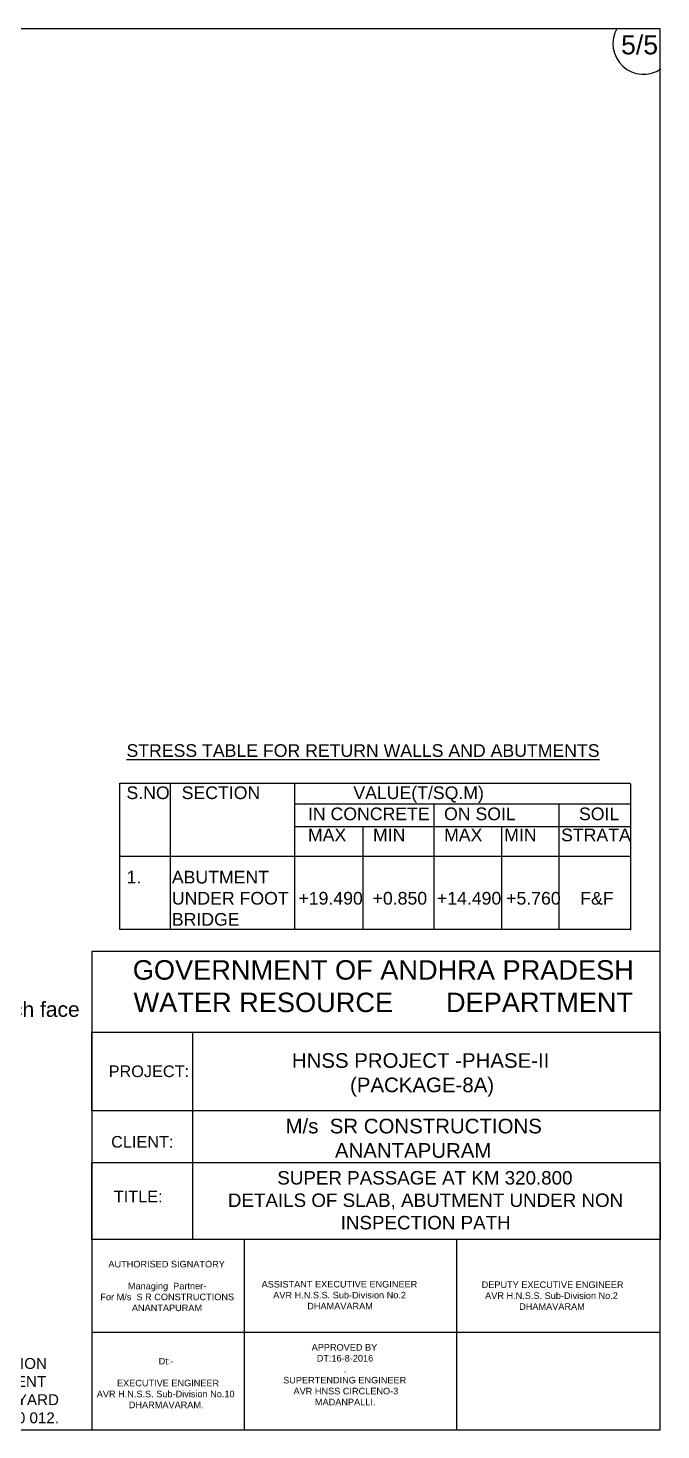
# Model space of a CAD drawing. Header units: millimetres. Extents: x 5124 to 6568637, y 2311 to 91879094.
# Drawn here: x 3891482 to 3899562, y 45936217 to 45954094 of the extents above; entities that cross this region are included whole.
import ezdxf

# ---------------------------------------------------------------- set-up
doc = ezdxf.new("R2010")
doc.units = ezdxf.units.MM
doc.header["$MEASUREMENT"] = 0
doc.layers.add('DRAWING', color=7, linetype='Continuous')
doc.layers.add('TEXT', color=7, linetype='Continuous')
doc.styles.get("Standard").update_dxf_attribs({"font": 'arial.ttf', "height": 140})

msp = doc.modelspace()

# ---------------------------------------------------------------- linework, layer by layer
at = {"layer": 'DRAWING', "linetype": 'Continuous'}
for p, q in [((3892655.6, 45944464.8), (3899173.5, 45944464.8)), ((3892655.6, 45942600.5), (3892655.6, 45944464.8)), ((3899173.5, 45944455.1), (3899173.5, 45942590.9)), ((3899173.5, 45942600.5), (3892655.6, 45942600.5))]:
    msp.add_line(p, q, dxfattribs=at)
msp.add_lwpolyline([(3899550, 45954083.5), (3875718.5, 45954083.5), (3875718.5, 45936217), (3899550, 45936217)], close=True, dxfattribs=at)
for points in [[(3893294.9, 45944464.8), (3893294.9, 45942600.5)], [(3894885.7, 45944464.8), (3894885.7, 45942600.5)], [(3894885.7, 45944201.4), (3899173.5, 45944201.4)], [(3896662.5, 45944201.4), (3896662.5, 45942600.5)], [(3898256, 45944201.4), (3898256, 45942600.5)], [(3894885.7, 45943913.9), (3899173.5, 45943913.9)], [(3895758, 45943913.9), (3895758, 45942600.5)], [(3897524.5, 45943913.9), (3897524.5, 45942600.5)], [(3892655.6, 45943532.6), (3899173.5, 45943532.6)]]:
    msp.add_lwpolyline(points, dxfattribs=at)
at = {"layer": 'DRAWING'}
msp.add_arc((3899338.7, 45953893.3), 389.7, 149.02429, 304.97615, dxfattribs=at)
at = {"layer": 'TEXT'}
for points in [[(3899550, 45942318.9), (3892295.1, 45942318.9), (3892295.1, 45936217), (3899550, 45936217)], [(3892295.1, 45941291), (3899550, 45941291), (3899550, 45940285.1), (3892295.1, 45940285.1)], [(3892295.1, 45939628.2), (3899550, 45939628.2), (3899550, 45938646.6), (3892295.1, 45938646.6)]]:
    msp.add_lwpolyline(points, close=True, dxfattribs=at)
for points in [[(3893583.4, 45941291), (3893583.4, 45938646.6)], [(3894241.2, 45938646.6), (3894241.2, 45936217)], [(3896953.4, 45938646.6), (3896953.4, 45936217)], [(3892295.1, 45937464.5), (3899550, 45937464.5)]]:
    msp.add_lwpolyline(points, dxfattribs=at)

# ---------------------------------------------------------------- texts
at = {"layer": 'DRAWING'}
msp.add_text('5/5', height=242.8, dxfattribs=at).set_placement((3899053.3, 45953757.9))
at = {"layer": 'TEXT', "linetype": 'Continuous', "attachment_point": 1}
for s, insert, char_height, width in [('{\\H1.1148x;\\LSTRESS TABLE FOR RETURN WALLS AND ABUTMENTS\\P\\P\\lS.NO^I  SECTION^I^I^IVALUE(T/SQ.M)\\P^I^I^I^IIN CONCRETE^ION SOIL^I         SOIL\\P^I^I^I^IMAX^I    MIN^IMAX^I   MIN     STRATA\\P\\P1.^IABUTMENT \\P^IUNDER FOOT  +19.490  +0.850  +14.490 +5.760^IF&F\\P^IBRIDGE}', (3892739.4, 45944961.3), 144.789, 7565.193), ('12{\\H1.0833x;mm Ø-7Nos. on each face}', (3888741.2, 45941676.8), 176.98, 3656.338)]:
    msp.add_mtext(s, dxfattribs=dict(at, insert=insert, char_height=char_height, width=width))
at = {"layer": 'TEXT', "color": 7, "insert": (3896017.7, 45941874.4), "char_height": 248.237, "width": 7079.399, "attachment_point": 5}
msp.add_mtext('GOVERNMENT OF ANDHRA PRADESH\\PWATER RESOURCE       DEPARTMENT', dxfattribs=at)
at = {"layer": 'TEXT', "attachment_point": 1}
for s, insert, char_height, width in [('\\pi2037.4;HNSS PROJECT -PHASE-II\\P\\pi2707.8; (PACKAGE-8A)\\P\\pi3622.8; ', (3892812.6, 45941021.5), 186.57, 7317.974), ('PROJECT:', (3892511.7, 45940865.1), 148.62, 1386.657), ('\\pi760.77;M/s  SR CONSTRUCTIONS \\P\\pi1391.2;ANANTAPURAM', (3894008.4, 45940185.4), 186.57, 4761.058), ('CLIENT:', (3892543.1, 45939965.6), 148.62, 1386.657), ('\\pi1193.5;SUPER PASSAGE AT KM 320.800\\P\\pi562.95;DETAILS OF SLAB, ABUTMENT UNDER NON \\P\\pi2002.7;INSPECTION PATH', (3893470.8, 45939518.2), 171.524, 6133.8), ('TITLE:', (3892577.3, 45939269.1), 148.62, 805.898), ('\\pi1356;AUTHORISED SIGNATORY\\P\\pi2098.9;\\P\\pi1605;Managing  Partner-\\P\\pi1253.2;For M/s  S R CONSTRUCTIONS\\P\\pi1655.4;ANANTAPURAM', (3891152.7, 45938373.4), 83.631, 4197.711), ('\\pi2810.6;// ATTESTED //\\P\\pi3477.4;\\P\\pi2779.2;DT/- 28-10-2016\\P\\pi2405.3;EXECUTIVE ENGINEER                \\P\\pi1806.9;CENTRAL DESIGNS ORGANISATION\\P\\pi1797.4;WATER RESOURCES DEPARTMENT\\P\\pi1647.5;SAIBALAJI COMPLEX,NEAR IRON YARD\\P\\pi1658.8;BHAVANIPURAM,VIJAYAWADA-520 012.', (3886551.2, 45938058.1), 138.563, 6954.896), ('\\pi2098.9;\\P\\P\\pi1106.3;ASSISTANT EXECUTIVE ENGINEER\\P\\pi1254.6;AVR H.N.S.S. Sub-Division No.2\\P\\pi1689.1;DHAMAVARAM', (3893358, 45938396.3), 83.631, 4197.711), ('\\pi2082.6; \\P\\pi2098.9;\\P\\pi1177.7; DEPUTY EXECUTIVE ENGINEER\\P\\pi1254.6;AVR H.N.S.S. Sub-Division No.2\\P\\pi1689.1;DHAMAVARAM', (3896062.7, 45938389.8), 83.631, 4197.711), ('\\pi1680.5;APPROVED BY\\P\\pi1745.6;DT:16-8-2016 \\P\\pi2093;.  \\P\\pi1316.7;SUPERTENDING ENGINEER                \\P\\pi1416.6; AVR HNSS CIRCLENO-3\\P\\pi1721.9;MADANPALLI.', (3893422.3, 45937312.2), 83.631, 4197.711), ('\\pi2011.1;Dt:- \\P\\pi2098.9;\\P\\pi1414.7;  EXECUTIVE ENGINEER\\P\\pi1221.8;AVR H.N.S.S. Sub-Division No.10\\P\\pi1631.3;DHARMAVARAM.', (3891137.9, 45937135.9), 83.631, 4197.711)]:
    msp.add_mtext(s, dxfattribs=dict(at, insert=insert, char_height=char_height, width=width))

doc.saveas('drawing.dxf')
